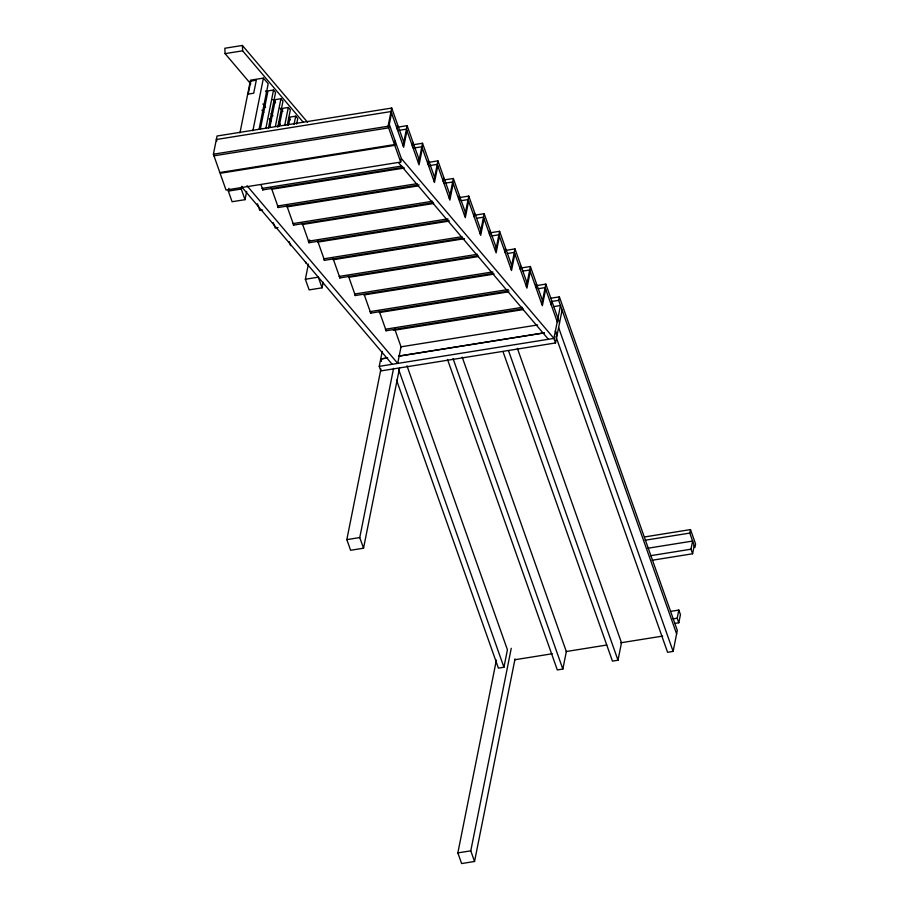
<?xml version="1.0" encoding="UTF-8"?>
<svg xmlns="http://www.w3.org/2000/svg" width="909" height="909" viewBox="0 0 909 909"><rect width="100%" height="100%" fill="white"/><g stroke="black" fill="none" stroke-linecap="round" stroke-linejoin="round"><path stroke-width="1.36" d="M395.199 141.088L394.506 144.576L219.83 172.54L213.399 154.212L217.035 136.02L391.711 108.057L397.619 124.772L396.926 128.271M246.68 191.379L245.021 199.662L232.09 201.73L228.329 191.095L228.886 188.322M239.965 132.862L250.486 80.185L263.417 78.117L268.189 83.73L259.088 129.283M245.021 199.662L241.26 189.027L241.817 186.254M252.895 130.794L263.417 78.117M260.315 129.339L267.996 90.923L273.529 90.036L275.575 92.445L268.45 128.112M265.86 128.453L273.529 90.036M269.893 127.067L275.382 99.626L280.915 98.74L282.96 101.149L277.756 127.215M275.438 126.181L280.915 98.74M279.199 126.181L282.767 108.341L288.312 107.455L290.346 109.864L287.335 124.953M284.744 125.294L288.312 107.455M288.505 125.283L290.153 117.056L295.698 116.17L297.743 118.579L296.641 124.056M294.05 124.397L295.698 116.17M309.639 239.942L309.094 242.703L302.118 222.966M323.161 282.279L322.059 287.823L309.128 289.891L305.367 279.256L308.39 264.11M394.506 144.576L388.075 126.249L391.711 108.057M391.552 113.068L388.586 127.862L213.922 155.825M397.188 129.033L397.892 125.533L403.801 142.258M394.767 145.338L220.103 173.301L226.023 190.026L400.687 162.063L394.767 145.338L395.472 141.849M403.107 145.747L407.118 125.658L397.335 127.226M400.687 162.063L401.38 158.564L389.291 124.363M406.959 130.669L403.641 147.269L391.006 111.546L216.342 139.509L216.876 141.031M412.334 145.872L413.027 142.383L407.118 125.658M412.606 146.633L413.3 143.145L419.219 159.859M418.515 163.359L422.526 143.27L412.754 144.826M422.367 148.281L419.049 164.881L406.425 129.158L398.04 130.498M562.103 310.071L555.524 342.954L380.86 370.917L379.246 366.361L382.234 351.408M399.562 367.85L363.532 548.207L350.601 550.275L346.829 539.628L380.928 368.986M427.741 163.484L428.446 159.984L422.526 143.27M428.014 164.245L428.718 160.745L434.627 177.471M363.532 548.207L359.759 537.56L393.586 368.304M433.934 180.959L437.945 160.87L428.162 162.438M437.786 165.881L434.468 182.482L421.833 146.758L413.447 148.099M443.16 181.084L443.853 177.596L437.945 160.87M443.433 181.845L444.126 178.357L450.035 195.071M449.341 198.571L453.352 178.482L443.569 180.039M453.193 183.493L449.875 200.094L437.24 164.37L428.866 165.711M458.568 198.696L459.272 195.196L453.352 178.482M458.84 199.457L459.534 195.958L465.453 212.683M464.749 216.172L468.771 196.083L458.988 197.651M468.612 201.094L465.294 217.694L452.659 181.97L444.274 183.311M473.987 216.297L474.68 212.808L468.771 196.083M474.248 217.058L474.952 213.57L480.861 230.284M480.168 233.783L484.179 213.695L474.396 215.251M484.02 218.705L480.702 235.306L468.067 199.582L461.079 200.696M489.394 233.908L490.099 230.409L484.179 213.695M489.667 234.67L490.36 231.17L496.28 247.896M495.575 251.384L499.598 231.295L489.815 232.863M499.427 236.306L496.121 252.907L483.486 217.183L476.498 218.296M504.813 251.509L505.506 248.021L499.598 231.295M505.074 252.27L505.779 248.782L511.687 265.496M510.994 268.996L515.005 248.896L505.222 250.464M514.846 253.918L511.528 270.518L498.893 234.783L491.905 235.908M520.221 269.121L520.914 265.621L515.005 248.896M520.493 269.882L521.187 266.382L527.095 283.108M526.402 286.596L530.413 266.507L520.641 268.075M530.254 271.518L526.936 288.119L514.312 252.395L507.324 253.509M535.628 286.721L536.333 283.233L530.413 266.507M535.901 287.483L536.594 283.994L542.514 300.709M541.809 304.208L545.832 284.108L537.446 285.46M545.673 289.13L542.355 305.719L529.72 269.996L522.732 271.121M551.047 304.333L551.74 300.834L545.832 284.108M551.308 305.083L552.013 301.595L559.535 322.877M676.626 633.925L558.66 300.356L559.365 296.857L550.979 298.197M515.028 658.923L474.543 861.482L461.624 863.55L457.852 852.903L496.394 660.059M396.551 380.132L498.405 668.138L503.938 667.251L507.427 649.787L406.993 365.782M474.543 861.482L470.782 850.835L511.256 648.287M447.512 359.464L557.308 669.944L562.841 669.058L566.341 651.583L462.215 357.169M503.132 351.976L612.45 661.116L617.995 660.229L621.483 642.754L517.369 348.34M690.488 529.583L695.601 544.025L694.896 547.525L689.795 533.083L690.488 529.583L644.492 536.958M674.626 623.449L678.807 622.779L677.194 618.222L678.83 610.064L670.467 611.405M652.162 560.251L692.601 553.774L690.988 549.218L692.613 541.06L648.003 548.207M555.91 336.455L667.592 652.287L673.137 651.401L677.296 630.357L559.365 296.857M678.807 622.779L680.443 614.632L678.83 610.064M692.601 553.774L694.226 545.627M307.617 122.351L242.385 45.45L224.841 48.257L225.091 53.631L250.793 83.923M225.091 53.631L242.635 50.813L303.22 122.238M213.399 154.212L388.075 126.249M228.329 191.095L241.26 189.027M262.008 188.413L401.744 166.04M262.553 189.936L403.687 167.336M271.507 189.299L404.255 168.04M277.427 206.025L417.163 183.652M262.587 210.002L259.792 210.445L257.44 203.786M277.961 207.536L419.094 184.947M286.926 206.9L418.276 185.879M292.834 223.625L432.57 201.253M278.006 227.602L275.211 228.057L273.302 222.671M293.38 225.148L433.423 202.718M302.333 224.512L433.684 203.48M308.253 241.237L447.989 218.864M308.787 242.748L448.83 220.33M317.752 242.112L449.103 221.08M323.661 258.838L461.999 236.692M324.195 260.36L462.851 238.158M333.16 259.724L464.51 238.692M305.367 279.256L318.298 277.177L322.059 287.823M339.08 276.438L477.407 254.293M339.614 277.961L477.952 255.815M348.579 277.325L478.532 256.52M354.487 294.05L492.826 271.905M355.021 295.573L493.667 273.37M363.986 294.936L493.939 274.132M369.895 311.651L508.233 289.505M370.44 313.173L509.085 290.971M379.394 312.537L507.949 291.959M538.139 288.721L545.127 287.608L557.228 321.809M551.672 301.47L558.66 300.356M385.314 329.263L522.255 307.333M385.848 330.785L523.095 308.799M393.415 330.365L523.368 309.56M553.501 306.628L560.489 305.504L553.911 338.398L555.524 342.954M400.721 346.863L537.662 324.945M380.723 358.964L387.711 357.851L380.701 359.089L381.507 361.373M398.892 356.055L544.207 332.796M398.858 356.18L544.184 332.921M379.246 366.361L553.911 338.398L401.38 158.564M346.829 539.628L359.759 537.56M645.185 540.219L689.795 533.083M650.549 555.694L690.988 549.218M673.012 618.893L677.194 618.222M514.505 659.809L552.229 653.764M566.205 651.526L606.735 645.038M620.699 642.799L662.627 636.095M457.852 852.903L470.782 850.835M265.473 90.957L267.303 93.104M272.802 99.558L275.563 102.785M280.142 108.16L282.892 111.387M288.392 117.84L290.232 119.988M262.871 103.967L265.621 107.194M271.121 113.648L272.961 115.795M278.461 122.249L280.29 124.397M261.917 110.228L263.746 112.386M269.246 118.84L271.087 120.988M398.585 162.688L548.377 339.284M247.009 185.731L397.71 363.395L401.028 346.818L394.551 328.513M241.476 186.618L392.177 364.293M558.603 327.535L673.137 651.401M508.665 351.09L617.995 660.229M453.046 358.578L562.841 669.058M379.178 311.003L386.155 330.728M398.79 369.918L503.938 667.251M364.225 294.709L370.736 313.128M348.352 275.791L355.328 295.516M332.944 258.179L339.921 277.915M317.525 240.578L324.502 260.304M286.699 205.366L293.675 225.102M305.492 261.747L306.038 263.269M271.291 187.754L278.268 207.491M289.176 241.567L290.619 245.657M260.997 184.618L262.86 189.89M242.385 45.45L242.635 50.813M250.759 81.094L248.168 94.104L253.702 93.218L256.304 80.197L250.759 81.094M557.001 335.569L555.388 331.001L556.978 335.694"/></g></svg>
